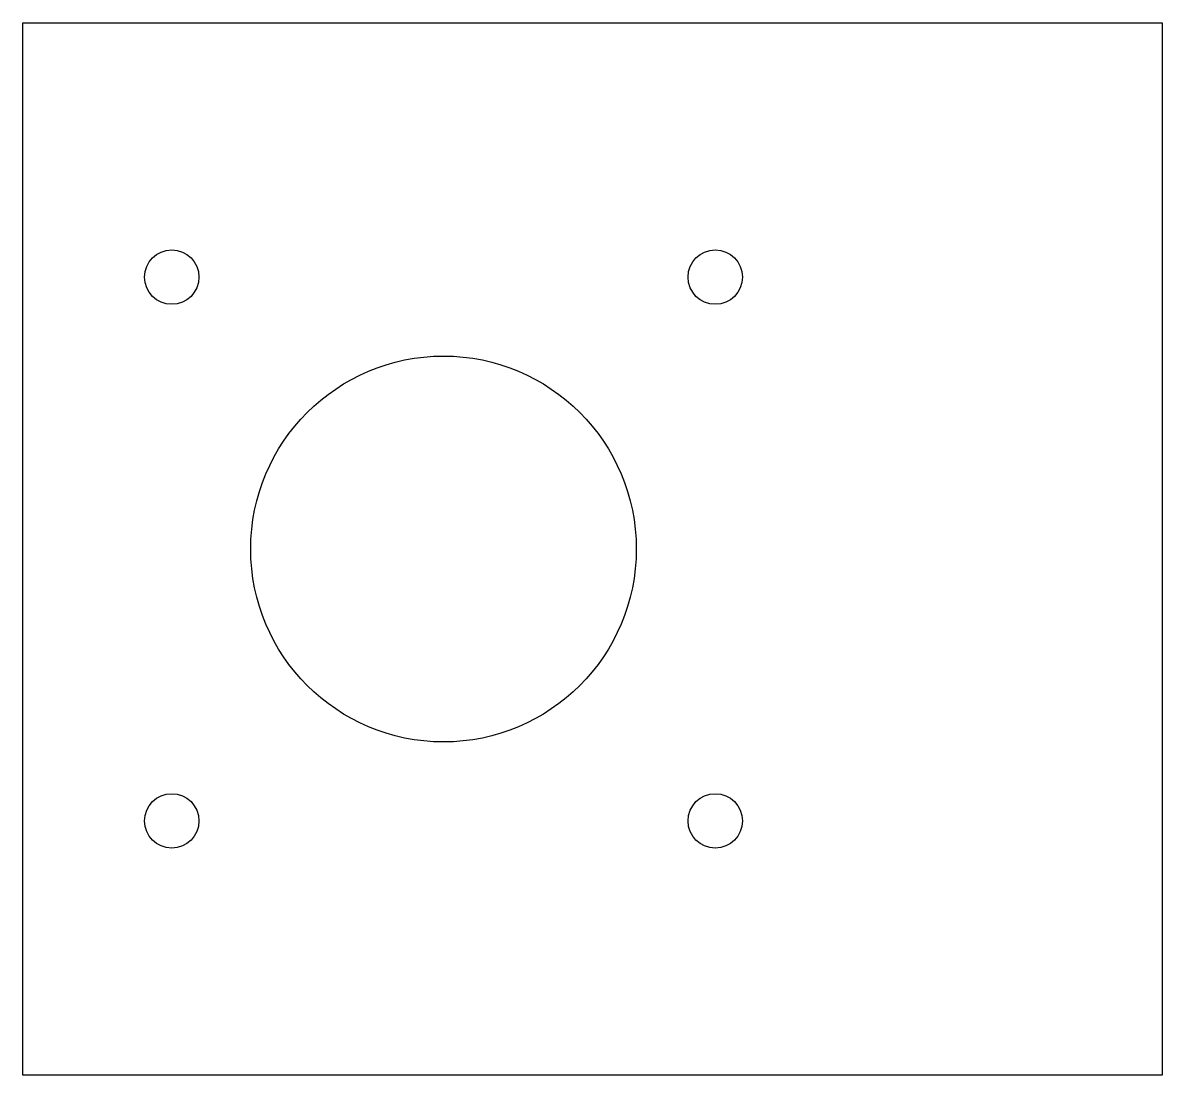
# Model space of a CAD drawing. Header units: millimetres. Extents: x -65 to 0, y -30 to 30.
import ezdxf

# ---------------------------------------------------------------- set-up
doc = ezdxf.new("R2010")
doc.units = ezdxf.units.MM
doc.layers.get('0').update_dxf_attribs({"linetype": 'CONTINUOUS'})

msp = doc.modelspace()

# ---------------------------------------------------------------- linework, layer by layer
msp.add_lwpolyline([(0, -30), (-65, -30), (-65, 30), (0, 30)], close=True)
for centre, radius in [((-56.5, 15.5), 1.55), ((-25.5, 15.5), 1.55), ((-41, 0), 11), ((-56.5, -15.5), 1.55), ((-25.5, -15.5), 1.55)]:
    msp.add_circle(centre, radius)

doc.saveas('drawing.dxf')
